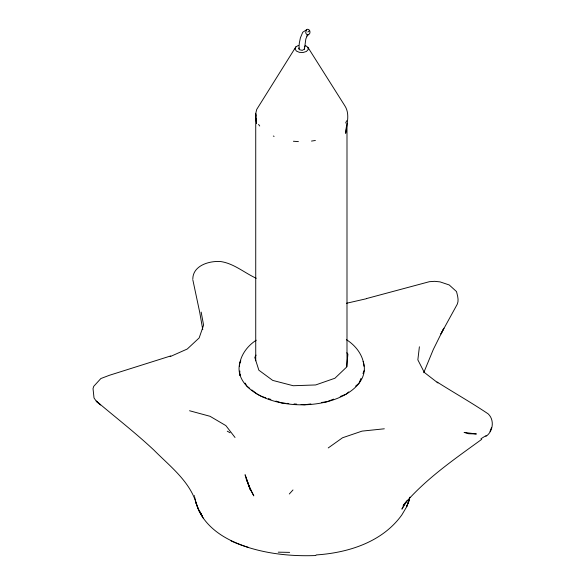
<?xml version="1.0" encoding="UTF-8"?>
<svg xmlns="http://www.w3.org/2000/svg" width="585" height="585" viewBox="0 0 585 585"><rect width="100%" height="100%" fill="white"/><g stroke="black" fill="none" stroke-linecap="round" stroke-linejoin="round"><path stroke-width="0.88" d="M307.505 35.129L305.838 38.924L304.449 49.111L302.299 50.354L299.447 49.703L298.898 48.833L299.323 43.071L300.405 37.806L302.759 32.226L307.439 29.25L308.675 29.484L309.64 30.53L310.021 32.058L309.699 33.572L306.701 36.094M239.645 375.46L239.857 370.985M240.567 362.13L240.706 360.36M346.327 126.974L345.662 133.329C346.715 124.356 350.247 114.09 344.843 105.805L307.944 47.392L305.692 45.659L304.361 46.683M419.394 346.781L417.851 359.863L424.3 372.418L437.909 382.956M192.816 278.804C193.05 265.371 209.671 260.617 220.808 261.568C233.912 263.513 244.406 272.837 256.223 278.263M239.419 366.247C240.201 355.446 247.323 345.954 256.245 340.192M409.376 499.7L406.729 506.398L409.975 497.133M408.527 501.133L408.9 499.539M423.73 372.696L433.309 349.486L443.869 328.207L440.922 333.962L457.251 304.237C459.071 300.251 457.485 295.608 456.505 291.564L449.214 284.953L440.044 281.882L434.721 281.327L429.405 281.692L366.546 298.555M298.898 48.833L299.235 47.926M298.504 45.359L295.849 46.895L295.052 49.016L296.368 51.041L299.374 52.343L303.118 52.496L306.416 51.458L308.215 49.557L307.944 47.392M409.164 500.46L406.758 506.647L401.844 514.902C382.371 542.141 348.148 552.847 316.119 554.938M491.422 427.832L490.003 431.474M360.996 378.4L359.022 383.255L355.592 386.144M362.971 373.552L364.294 370.312M345.662 123.004L346.693 120.744M306.321 29.893L305.699 32.804L306.401 34.142L307.549 34.807L308.778 34.595M404.25 504.372L401.91 509.147L407.394 500.277L403.16 505.455C425.324 479.093 454.092 459.437 481.74 439.313M256.047 355.088L254.797 357.413L258.848 370.188L272.72 380.404L293.231 385.734L315.681 384.952L334.927 378.232L346.569 367.124L347.921 354.159L346.839 352.77M295.849 46.895L256.705 109.446L255.733 113.49L255.733 360.821M292.983 489.952L289.312 493.996M485.857 436.425C493.148 431.65 494.705 419.876 488.139 413.851C471.481 402.641 453.989 392.732 437.032 381.976M348.748 391.913L346.006 394.224L340.221 396.506M307.805 32.036L309.64 30.53M328.243 447.934L342.517 437.777L362.027 431.123L384.316 428.798M480.98 438.743L486.077 435.591M170.162 356.616L187.258 349.018L199.156 337.933L203.587 325.128L201.16 312.083M333.618 399.124L327.008 401.734L321.626 402.465M170.725 355.936L109.461 375.27L100.869 378.532L93.71 386.356L93.03 388.615L94.01 397.917L96.605 401.69L100.583 404.93L96.276 401.047C115.486 417.354 135.515 432.841 153.943 450.121C169.687 466.033 189.364 480.914 196.194 503.049M346.459 303.279L366.21 298.767M311.491 141.073L315.403 140.48M310.869 403.928L304.595 404.776L301.085 404.498M315.863 555.531C287.001 556.642 257.524 552.898 231.046 540.906M278.255 552.174L289.641 552.372M293.399 141.248L298.416 141.614M285.297 403.226L281.787 402.941L275.923 401.054M287.052 403.365L288.807 403.504M294.072 403.928L296.697 404.14M189.54 410.743L210.03 416.293L225.861 425.602L235.024 437.485M265.861 397.822L261.67 396.476L257.393 394.224L251.828 389.968M268.376 398.626L270.892 399.438M248.479 547.406C231.031 541.944 213.971 533.235 203.141 517.959C198.951 511.795 196.15 504.84 194.79 497.513M273.305 136.027L274.102 136.378M227.265 431.174L230.066 432.761M346.437 339.688C355.665 345.494 363.183 355.124 363.987 366.247M249.744 388.374L246.965 386.246L245.13 383.095M200.282 512.716L202.154 515.89L198.447 509.396L196.041 502.917L198.447 509.396L201.584 514.478M258.555 124.386L259.711 126.009M239.645 373.639L240.559 375.219M198.937 510.705L203.141 517.959M192.794 279.637L199.704 312.229L202.761 329.655M194.381 495.59L194.498 496.336M304.332 48.182L304.449 49.111M255.93 116.035L255.733 113.49L256.522 123.669L256.128 118.579M346.993 123.362L346.993 366.751M363.131 361.515A62.654 36.175 0 0 1 301.699 404.82A62.654 36.175 0 0 1 240.274 361.515M476.241 433.953L468.622 433.741L464.102 432.41L476.241 433.953M250.775 490.142L249.364 487.459L245.071 474.735L250.439 489.747L246.139 478.618L248.947 485.886L253.802 495.875L250.131 489.104L250.775 490.142"/></g></svg>
